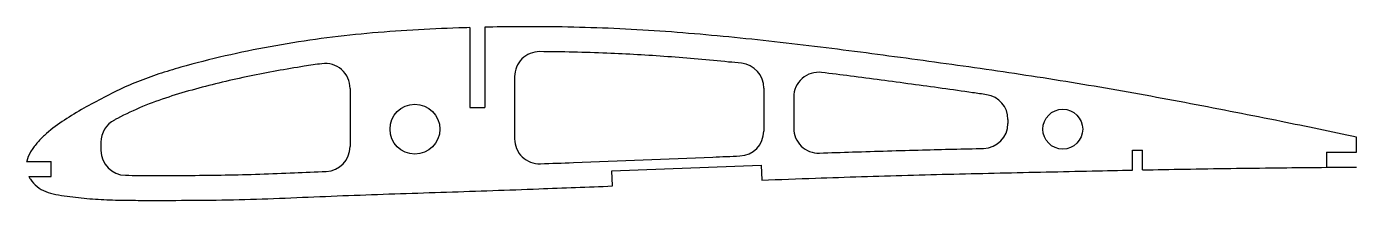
# Model space of a CAD drawing. Header units: millimetres. Extents: x 1 to 268, y -6 to 29.
import ezdxf

# ---------------------------------------------------------------- set-up
doc = ezdxf.new("R2010")
doc.units = ezdxf.units.MM

msp = doc.modelspace()

# ---------------------------------------------------------------- linework, layer by layer
at = {"color": 7, "linetype": 'Continuous', "lineweight": 25}
for p, q in [((90, 28.37), (90, 12.37)), ((93, 28.45), (93, 12.37)), ((66, 16.18), (66, 4.53)), ((99, 18.55), (99, 6.05)), ((149, 16.24), (149, 7.62)), ((155, 14.41), (155, 8.2)), ((90, 12.37), (93, 12.37)), ((198, 9.97), (198, 9.14)), ((16, 5.4), (16, 3.75)), ((267.91, 3.41), (267.91, 6.41)), ((223, -0.21), (223, 3.79)), ((223, 3.79), (225, 3.79)), ((225, -0.17), (225, 3.79)), ((261.91, 3.41), (261.91, 0.41)), ((261.91, 3.41), (267.91, 3.41)), ((1.08, 1.5), (6, 1.5)), ((6, -1.5), (6, 1.5)), ((118.52, -0.33), (148.5, 0.79)), ((148.5, 0.79), (148.61, -2.21)), ((261.91, 0.41), (267.91, 0.41)), ((1.52, -1.5), (6, -1.5)), ((118.64, -3.39), (118.52, -0.33))]:
    msp.add_line(p, q, dxfattribs=at)
for centre, radius in [((79, 8), 5), ((209, 8), 4)]:
    msp.add_circle(centre, radius, dxfattribs=at)
for centre, start, end in [((104, 18.55), 89.7211, 180), ((61, 16.18), 360, 97.7757), ((144, 16.24), 360, 84.1092), ((160, 14.41), 82.9523, 180), ((193, 9.97), 0, 81.7386), ((21, 5.4), 117.4704, 180), ((160, 8.2), 180, 271.9533), ((193, 9.14), 271.3346, 0), ((104, 6.05), 180, 272.1363), ((144, 7.62), 272.1938, 360), ((21, 3.75), 180, 269.1597), ((61, 4.53), 272.31, 360)]:
    msp.add_arc(centre, 5, start, end, dxfattribs=at)
for points, knots in [([(90, 28.37), (89.26, 28.35), (82.36, 28.13), (72.4, 27.59), (60.19, 26.23), (51.08, 24.8), (42.03, 23), (34.58, 21.17), (28.7, 19.45), (24.36, 17.98), (20.17, 16.21), (16.08, 14.14), (12.04, 11.95), (8.14, 9.56), (5.15, 7.32), (3.1, 5.2), (1.81, 3.47), (1.24, 2.18), (1.09, 1.53), (1.08, 1.5)], [0.3457735, 0.3457735, 0.3457735, 0.3457735, 0.3493982, 0.3795273, 0.3945918, 0.4096564, 0.4247209, 0.4397854, 0.4473177, 0.45485, 0.4623823, 0.4699145, 0.4774468, 0.4849791, 0.4925113, 0.4962775, 0.5000436, 0.5038097, 0.5039857, 0.5039857, 0.5039857, 0.5039857]), ([(267.91, 6.41), (262.88, 7.48), (251.8, 9.78), (234.65, 13.15), (216.45, 16.48), (198.18, 19.37), (179.85, 21.92), (161.5, 24.36), (143.13, 26.47), (124.71, 28.04), (107.99, 28.62), (97.42, 28.55), (93, 28.45)], [0.0531109, 0.0531109, 0.0531109, 0.0531109, 0.0782365, 0.1083656, 0.1384947, 0.1686237, 0.1987528, 0.2288819, 0.259011, 0.2891401, 0.3192691, 0.3408796, 0.3408796, 0.3408796, 0.3408796]), ([(144.51, 21.22), (143.65, 21.3), (142.79, 21.39), (137.86, 21.88), (133.79, 22.24), (125.66, 22.84), (121.6, 23.08), (113.04, 23.42), (108.53, 23.52), (104.02, 23.55)], [0.7367936, 0.7367936, 0.7367936, 0.7367936, 0.75, 0.75, 0.8125, 0.8125, 0.875, 0.875, 0.9441931, 0.9441931, 0.9441931, 0.9441931]), ([(60.32, 21.13), (59.14, 20.97), (57.96, 20.8), (53.11, 20.05), (49.45, 19.38), (42.16, 17.87), (38.53, 17.02), (33.15, 15.55), (31.36, 15.02), (27.82, 13.88), (26.07, 13.25), (22.64, 11.81), (20.96, 11), (19.1, 10.05), (18.9, 9.94), (18.69, 9.84)], [0.02992038, 0.02992038, 0.02992038, 0.02992038, 0.033494, 0.033494, 0.04465867, 0.04465867, 0.05582334, 0.05582334, 0.06140567, 0.06140567, 0.06698801, 0.06698801, 0.07257034, 0.07257034, 0.07325635, 0.07325635, 0.07325635, 0.07325635]), ([(193.72, 14.92), (192.78, 15.05), (191.84, 15.19), (186.82, 15.9), (182.74, 16.47), (174.57, 17.58), (170.48, 18.12), (164.47, 18.89), (162.54, 19.14), (160.61, 19.38)], [0.4855753, 0.4855753, 0.4855753, 0.4855753, 0.5, 0.5, 0.5625, 0.5625, 0.625, 0.625, 0.6545323, 0.6545323, 0.6545323, 0.6545323]), ([(160.17, 3.21), (162.39, 3.28), (164.61, 3.36), (171.5, 3.58), (176.18, 3.71), (184.95, 3.95), (189.03, 4.05), (193.12, 4.14)], [0.7203264, 0.7203264, 0.7203264, 0.7203264, 0.75, 0.75, 0.8125, 0.8125, 0.8671335, 0.8671335, 0.8671335, 0.8671335]), ([(104.19, 1.06), (106.39, 1.14), (108.6, 1.22), (120.13, 1.67), (129.46, 2.05), (140.59, 2.49), (142.39, 2.56), (144.19, 2.63)], [0.4703773, 0.4703773, 0.4703773, 0.4703773, 0.5, 0.5, 0.625, 0.625, 0.6490819, 0.6490819, 0.6490819, 0.6490819]), ([(225, -0.17), (227.81, -0.11), (236.8, 0.06), (251.11, 0.25), (262.59, 0.36), (267.91, 0.41)], [0.8779984, 0.8779984, 0.8779984, 0.8779984, 0.89172161, 0.92185069, 0.94781168, 0.94781168, 0.94781168, 0.94781168]), ([(1.52, -1.5), (1.62, -1.68), (2.07, -2.42), (3.14, -3.6), (4.85, -4.62), (6.93, -5.11), (9.21, -5.45), (12.22, -5.84), (16.02, -6.14), (20.61, -6.26), (25.23, -6.29), (31.4, -6.28), (39.11, -6.24), (48.34, -6.02), (57.58, -5.61), (66.84, -5.24), (76.1, -4.92), (88.44, -4.52), (102.61, -4.02), (113.71, -3.59), (118.64, -3.39)], [0.5101823, 0.5101823, 0.5101823, 0.5101823, 0.511342, 0.5151081, 0.5188743, 0.5226404, 0.5264065, 0.5301727, 0.5377049, 0.5452372, 0.5527695, 0.5603018, 0.5753663, 0.5904308, 0.6054954, 0.6205599, 0.6356244, 0.650689, 0.6808181, 0.7048944, 0.7048944, 0.7048944, 0.7048944]), ([(20.93, -1.25), (21.81, -1.26), (22.7, -1.27), (24.74, -1.28), (25.9, -1.28), (29.38, -1.28), (31.71, -1.28), (36.34, -1.25), (38.65, -1.22), (43.26, -1.14), (45.56, -1.08), (50.17, -0.93), (52.48, -0.83), (56.93, -0.64), (59.07, -0.55), (61.2, -0.47)], [0.0972288, 0.0972288, 0.0972288, 0.0972288, 0.109375, 0.109375, 0.125, 0.125, 0.15625, 0.15625, 0.1875, 0.1875, 0.21875, 0.21875, 0.25, 0.25, 0.2785007, 0.2785007, 0.2785007, 0.2785007]), ([(148.61, -2.21), (152.2, -2.08), (161.95, -1.72), (177.88, -1.22), (196.4, -0.77), (211.44, -0.45), (220.31, -0.27), (223, -0.21)], [0.7537012, 0.7537012, 0.7537012, 0.7537012, 0.7712053, 0.8013344, 0.8314635, 0.8615925, 0.8747444, 0.8747444, 0.8747444, 0.8747444])]:
    msp.add_open_spline(points, degree=3, knots=knots, dxfattribs=at)

doc.saveas('drawing.dxf')
